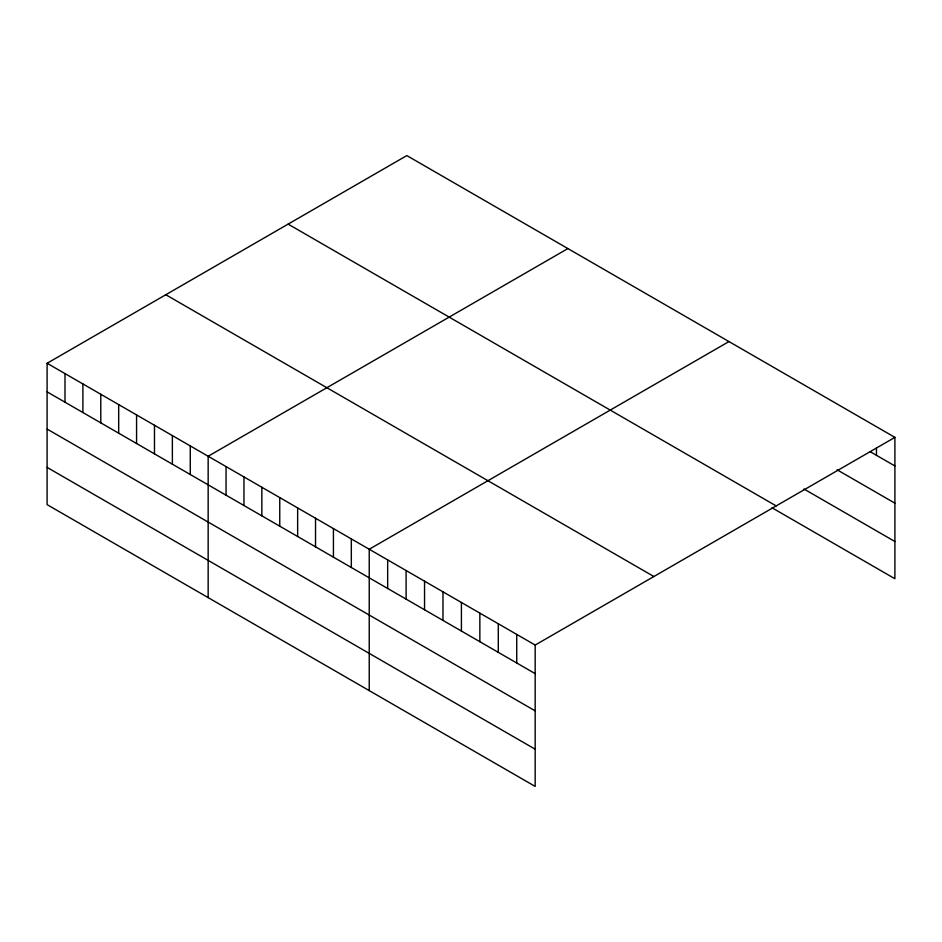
<?xml version="1.0" encoding="UTF-8"?>
<svg xmlns="http://www.w3.org/2000/svg" width="942" height="942" viewBox="0 0 942 942"><rect width="100%" height="100%" fill="white"/><g stroke="black" fill="none" stroke-linecap="round" stroke-linejoin="round"><path stroke-width="1.41" d="M47.1 363.271L535.174 645.058L535.174 786.417L47.1 504.629L47.1 363.271L406.826 155.583L894.9 437.371L894.9 578.729L771.981 507.762M567.896 248.57L208.158 456.258L208.158 597.617M728.955 341.569L369.229 549.245L369.229 690.604M535.174 645.058L894.9 437.371M870.314 451.76L894.9 465.96M837.132 469.811L894.9 503.169M803.938 488.992L894.9 541.509M288.122 224.125L776.184 505.913M165.816 294.74L653.878 576.516M47.1 391.86L535.174 673.636M47.1 429.069L535.174 710.857M47.1 467.409L535.174 749.196M876.46 448.168L876.46 455.304M516.734 634.413L516.734 662.991M498.294 623.769L498.294 652.347M479.855 613.124L479.855 641.702M461.415 602.48L461.415 631.058M442.976 591.835L442.976 620.413M424.548 581.19L424.548 609.768M406.108 570.546L406.108 599.124M387.668 559.901L387.668 588.479M351.331 538.918L351.331 567.508M333.433 528.592L333.433 557.169M315.535 518.253L315.535 546.843M297.648 507.926L297.648 536.504M279.75 497.588L279.75 526.178M261.852 487.261L261.852 515.839M243.954 476.923L243.954 505.513M226.056 466.596L226.056 495.174M190.272 445.931L190.272 474.509M172.374 435.593L172.374 464.182M154.476 425.266L154.476 453.844M136.578 414.927L136.578 443.517M118.68 404.601L118.68 433.179M100.782 394.262L100.782 422.852M82.896 383.936L82.896 412.525M64.998 373.609L64.998 402.187"/></g></svg>
